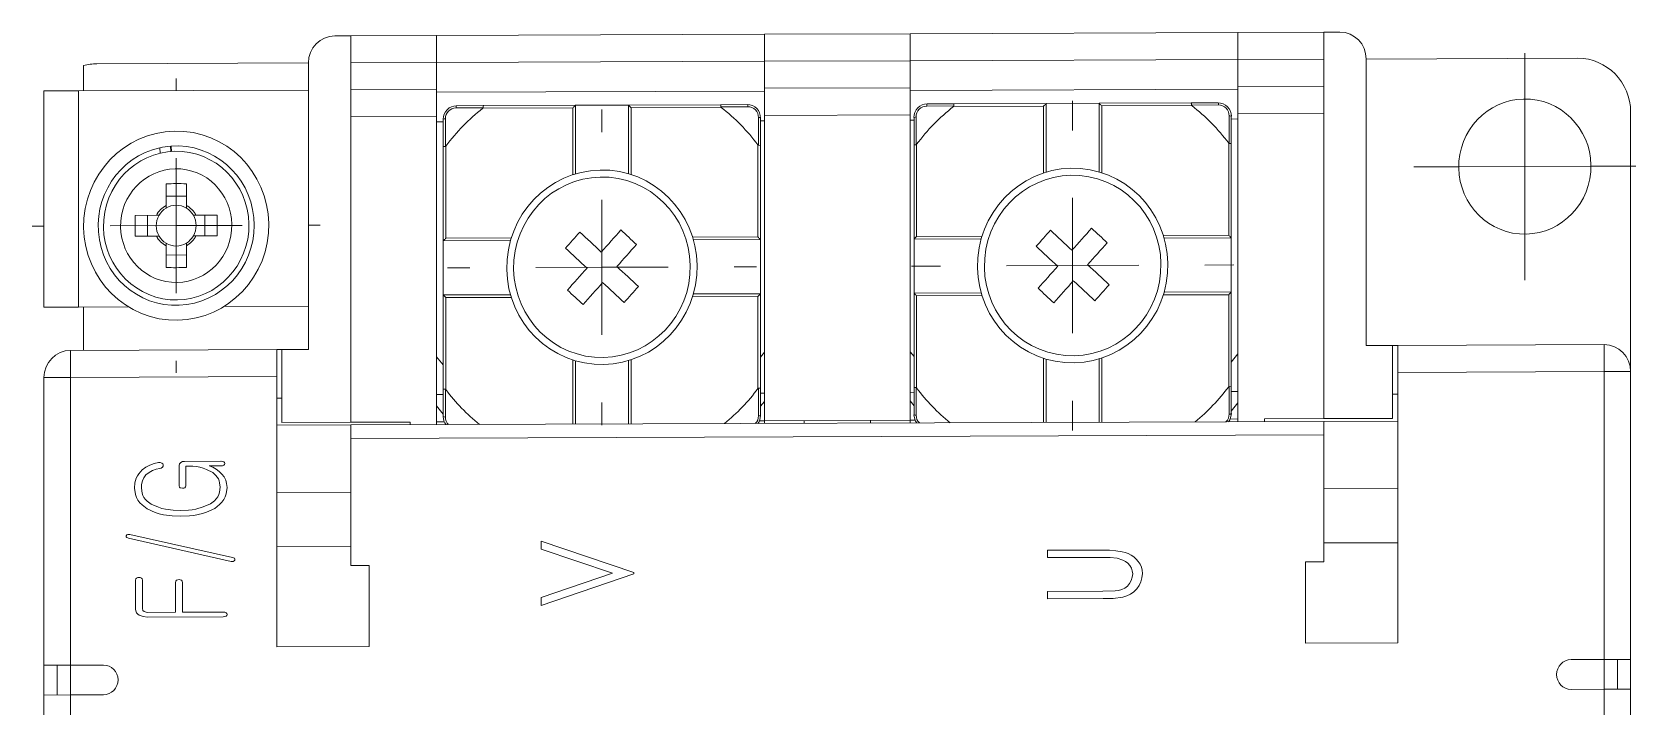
# Model space of a CAD drawing. Header units: millimetres. Extents: x 0 to 900, y 0 to 297.
# Drawn here: x 668.17 to 675.58, y 174.58 to 177.7 of the extents above; entities that cross this region are included whole.
import ezdxf

# ---------------------------------------------------------------- set-up
doc = ezdxf.new("R2010")
doc.units = ezdxf.units.MM
doc.layers.add('01치수_1', color=1, linetype='Continuous', lineweight=0)
doc.layers.add('net chữ_1', color=7, linetype='Continuous', lineweight=0)

# ---------------------------------------------------------------- blocks, each defined once
blk = doc.blocks.new('SW_CENTERMARKSYMBOL_0_031da989cf5778589e8aa0c9715222d1_a30f4891ac823481d4757268307c5a54')
at = {"layer": '01치수_1', "color": 1, "linetype": 'Continuous', "lineweight": 0}
for p, q in [((0, 2.5), (0, 4.2)), ((0, 0), (0, 2.5)), ((-2.5, 0), (-4.2, 0)), ((0, 0), (-2.5, 0)), ((0, 0), (0, -2.5)), ((0, 0), (2.5, 0)), ((2.5, 0), (4.2, 0)), ((0, -2.5), (0, -4.2))]:
    blk.add_line(p, q, dxfattribs=at)
blk = doc.blocks.new('SW_CENTERMARKSYMBOL_3_031da989cf5778589e8aa0c9715222d1_a30f4891ac823481d4757268307c5a54')
at = {"layer": '01치수_1', "color": 1, "linetype": 'Continuous', "lineweight": 0}
for p, q in [((0, 5), (0, 5.45)), ((0, 0), (0, 2.5)), ((-5, 0), (-5.45, 0)), ((0, 0), (-2.5, 0)), ((0, 0), (0, -2.5)), ((0, 0), (2.5, 0)), ((5, 0), (5.45, 0)), ((0, -5), (0, -5.45))]:
    blk.add_line(p, q, dxfattribs=at)
blk = doc.blocks.new('SW_CENTERMARKSYMBOL_4_031da989cf5778589e8aa0c9715222d1_a30f4891ac823481d4757268307c5a54')
at = {"layer": '01치수_1', "color": 1, "linetype": 'Continuous', "lineweight": 0}
for p, q in [((0, 5), (0, 6.1)), ((0, 0), (0, 2.5)), ((-5, 0), (-6.1, 0)), ((0, 0), (-2.5, 0)), ((0, 0), (0, -2.5)), ((0, 0), (2.5, 0)), ((5, 0), (6.1, 0)), ((0, -5), (0, -6.1))]:
    blk.add_line(p, q, dxfattribs=at)
blk = doc.blocks.new('SW_CENTERMARKSYMBOL_5_031da989cf5778589e8aa0c9715222d1_a30f4891ac823481d4757268307c5a54')
at = {"layer": '01치수_1', "color": 1, "linetype": 'Continuous', "lineweight": 0}
for p, q in [((0, 5), (0, 5.839)), ((0, 0), (0, 2.5)), ((-5, 0), (-5.839, 0)), ((0, 0), (-2.5, 0)), ((0, 0), (0, -2.5)), ((0, 0), (2.5, 0)), ((5, 0), (5.839, 0)), ((0, -5), (0, -5.839))]:
    blk.add_line(p, q, dxfattribs=at)
blk = doc.blocks.new('WYFS20T1M')
at = {"layer": 'net chữ_1', "color": 7, "linetype": 'Continuous', "lineweight": 0, "extrusion": (-0.209564, 0.017065, 0.977646)}
for p, q in [((-0.573, 22.759, -0.52), (-0.573, 23.858, -0.539)), ((0.405, 23.862, -0.33), (0.405, 22.762, -0.31)), ((57.117, 22.974, 11.842), (57.117, 24.074, 11.823)), ((58.095, 24.078, 12.033), (58.095, 22.978, 12.052)), ((0.405, 22.762, -0.31), (-0.573, 22.759, -0.52)), ((-0.573, 22.759, -0.52), (-0.573, 21.659, -0.501)), ((-0.084, 21.661, -0.396), (-0.084, 22.76, -0.415)), ((1.627, 22.767, -0.049), (0.405, 22.762, -0.31)), ((0.405, 22.762, -0.31), (0.405, 21.662, -0.291)), ((55.895, 22.97, 11.58), (57.117, 22.974, 11.842)), ((57.117, 22.974, 11.842), (58.095, 22.978, 12.052)), ((57.117, 21.875, 11.862), (57.117, 22.974, 11.842)), ((57.606, 22.976, 11.947), (57.606, 21.876, 11.966)), ((58.095, 22.978, 12.052), (58.095, 21.878, 12.071)), ((-0.573, 21.659, -0.501), (0.405, 21.662, -0.291)), ((-0.573, 11.01, -0.315), (-0.573, 21.659, -0.501)), ((1.627, 21.667, -0.029), (0.405, 21.662, -0.291)), ((0.405, 21.662, -0.291), (0.405, 11.014, -0.105)), ((55.895, 21.87, 11.6), (57.117, 21.875, 11.862)), ((58.095, 21.878, 12.071), (57.117, 21.875, 11.862)), ((57.117, 11.226, 12.047), (57.117, 21.875, 11.862)), ((58.095, 21.878, 12.071), (58.095, 11.23, 12.257)), ((8.032, 21.041, 1.354), (11.454, 21.054, 2.088)), ((8.032, 11.043, 1.529), (8.032, 21.041, 1.354)), ((11.454, 21.054, 2.088), (11.454, 18.054, 2.14)), ((49.49, 21.196, 10.239), (46.068, 21.183, 9.505)), ((46.068, 21.183, 9.505), (46.068, 18.184, 9.558)), ((49.49, 21.196, 10.239), (49.49, 11.198, 10.413)), ((36.284, 18.488, 7.455), (39.707, 19.668, 8.168)), ((39.707, 19.668, 8.168), (39.707, 19.375, 8.173)), ((51.468, 19.909, 10.685), (52.973, 19.915, 11.008)), ((54.27, 20.092, 11.282), (51.47, 20.082, 10.682)), ((52.973, 19.915, 11.008), (52.973, 18.808, 11.027)), ((53.227, 19.916, 11.062), (54.25, 19.919, 11.281)), ((53.227, 18.809, 11.081), (53.227, 19.916, 11.062)), ((54.452, 19.782, 11.327), (54.452, 18.725, 11.345)), ((54.706, 18.724, 11.4), (54.706, 19.8, 11.381)), ((18.942, 19.141, 3.726), (18.487, 19.128, 3.629)), ((18.926, 19.41, 3.718), (20.993, 19.418, 4.161)), ((20.993, 19.149, 4.166), (18.942, 19.141, 3.726)), ((20.993, 19.418, 4.161), (20.993, 19.149, 4.166)), ((39.707, 19.375, 8.173), (37.079, 18.469, 7.626)), ((36.284, 18.443, 7.456), (36.284, 18.488, 7.455)), ((39.707, 17.29, 8.21), (36.284, 18.443, 7.456)), ((37.079, 18.469, 7.626), (39.707, 17.583, 8.204)), ((11.454, 18.054, 2.14), (10.77, 18.052, 1.993)), ((10.77, 18.052, 1.993), (10.77, 13.352, 2.075)), ((18.942, 17.885, 3.748), (20.993, 17.893, 4.188)), ((20.993, 17.893, 4.188), (20.993, 17.624, 4.192)), ((46.068, 18.184, 9.558), (46.753, 18.186, 9.704)), ((46.753, 18.186, 9.704), (46.753, 13.487, 9.786)), ((51.125, 17.885, 10.647), (54.922, 17.037, 11.475)), ((54.975, 17.175, 11.484), (51.17, 18.035, 10.654)), ((8.032, 17.342, 1.419), (10.77, 17.352, 2.006)), ((20.993, 17.624, 4.192), (18.926, 17.616, 3.749)), ((39.707, 17.583, 8.204), (39.707, 17.29, 8.21)), ((46.753, 17.486, 9.716), (49.49, 17.497, 10.303)), ((49.49, 15.497, 10.338), (46.753, 15.487, 9.751)), ((10.77, 15.352, 2.041), (8.032, 15.342, 1.454)), ((52.847, 15.234, 11.062), (52.847, 14.505, 11.075)), ((53.1, 14.48, 11.13), (53.1, 15.238, 11.116)), ((51.549, 14.327, 10.8), (52.9, 14.332, 11.089)), ((51.981, 14.502, 10.889), (51.553, 14.5, 10.798)), ((10.77, 13.352, 2.075), (46.753, 13.487, 9.786)), ((10.77, 12.853, 2.084), (10.77, 13.352, 2.075)), ((46.753, 13.487, 9.786), (46.753, 12.987, 9.795)), ((10.77, 12.853, 2.084), (8.032, 12.842, 1.497)), ((10.77, 12.753, 2.086), (8.227, 12.743, 1.541)), ((8.227, 12.743, 1.541), (8.227, 10.043, 1.588)), ((46.753, 12.987, 9.795), (10.77, 12.853, 2.084)), ((12.97, 12.761, 2.557), (10.77, 12.753, 2.086)), ((10.77, 12.753, 2.086), (10.77, 1.454, 2.283)), ((12.97, 12.861, 2.556), (12.97, 12.761, 2.557)), ((13.947, 12.864, 2.765), (13.947, 1.466, 2.964)), ((14.24, 12.766, 2.83), (13.947, 12.764, 2.767)), ((14.192, 12.474, 2.824), (13.947, 12.171, 2.777)), ((14.192, 11.55, 2.841), (14.192, 12.565, 2.823)), ((14.27, 12.584, 2.839), (14.269, 11.558, 2.857)), ((19.081, 12.884, 3.865), (19.081, 10.542, 3.906)), ((21.036, 10.55, 4.325), (21.036, 12.891, 4.284)), ((25.849, 11.601, 5.338), (25.847, 12.628, 5.32)), ((26.072, 12.81, 5.365), (25.879, 12.809, 5.324)), ((25.925, 12.609, 5.337), (25.925, 11.593, 5.355)), ((26.072, 12.91, 5.363), (26.072, 12.81, 5.365)), ((31.45, 12.83, 6.518), (26.072, 12.81, 5.365)), ((26.072, 12.81, 5.365), (26.072, 1.512, 5.562)), ((27.539, 12.915, 5.678), (27.539, 12.815, 5.679)), ((29.983, 12.824, 6.203), (29.983, 12.924, 6.201)), ((31.45, 12.83, 6.518), (31.45, 12.93, 6.516)), ((31.645, 12.831, 6.559), (31.45, 12.83, 6.518)), ((31.45, 1.532, 6.715), (31.45, 12.83, 6.518)), ((31.597, 11.615, 6.57), (31.597, 12.63, 6.552)), ((31.675, 12.649, 6.569), (31.673, 11.623, 6.586)), ((36.486, 12.949, 7.595), (36.486, 10.607, 7.636)), ((38.441, 10.615, 8.055), (38.441, 12.956, 8.014)), ((43.254, 11.667, 9.068), (43.252, 12.693, 9.05)), ((43.284, 12.874, 9.053), (43.575, 12.875, 9.116)), ((43.33, 12.674, 9.067), (43.33, 11.659, 9.085)), ((43.575, 12.281, 9.126), (43.33, 12.583, 9.068)), ((43.575, 12.975, 9.114), (43.575, 1.577, 9.313)), ((44.552, 12.979, 9.324), (44.552, 12.879, 9.325)), ((44.552, 12.879, 9.325), (46.753, 12.887, 9.797)), ((46.753, 12.987, 9.795), (49.49, 12.997, 10.382)), ((46.753, 12.887, 9.797), (49.295, 12.897, 10.341)), ((46.753, 12.887, 9.797), (46.753, 1.589, 9.994)), ((49.295, 10.197, 10.389), (49.295, 12.897, 10.341)), ((26.072, 12.095, 5.378), (25.925, 12.276, 5.343)), ((31.597, 12.297, 6.558), (31.45, 12.115, 6.53)), ((49.295, 11.997, 10.357), (49.49, 11.998, 10.399)), ((8.032, 11.842, 1.515), (8.227, 11.843, 1.557)), ((13.947, 11.746, 2.785), (14.192, 11.747, 2.837)), ((14.192, 8.066, 2.901), (14.192, 11.55, 2.841)), ((14.269, 11.558, 2.857), (14.29, 11.573, 2.861)), ((14.29, 11.573, 2.861), (14.29, 8.166, 2.921)), ((25.828, 8.21, 5.393), (25.828, 11.616, 5.334)), ((25.828, 11.616, 5.334), (25.849, 11.601, 5.338)), ((25.925, 11.791, 5.351), (26.072, 11.792, 5.383)), ((25.925, 11.593, 5.355), (25.925, 8.11, 5.416)), ((31.45, 11.812, 6.535), (31.597, 11.812, 6.567)), ((31.597, 8.131, 6.631), (31.597, 11.615, 6.57)), ((31.673, 11.623, 6.586), (31.694, 11.638, 6.591)), ((31.694, 11.638, 6.591), (31.694, 8.232, 6.65)), ((43.232, 11.681, 9.063), (43.254, 11.667, 9.068)), ((43.232, 8.275, 9.123), (43.232, 11.681, 9.063)), ((43.33, 11.856, 9.081), (43.575, 11.857, 9.133)), ((43.33, 11.659, 9.085), (43.33, 8.175, 9.145)), ((0.405, 11.014, -0.105), (-0.573, 11.01, -0.315)), ((-0.573, 1.412, -0.147), (-0.573, 11.01, -0.315)), ((0.405, 11.014, -0.105), (8.032, 11.043, 1.529)), ((0.405, 11.014, -0.105), (0.405, 10.014, -0.088)), ((8.032, 11.043, 1.529), (8.032, 10.043, 1.546)), ((43.575, 10.464, 9.158), (43.33, 10.766, 9.1)), ((49.49, 11.198, 10.413), (57.117, 11.226, 12.047)), ((49.49, 10.198, 10.431), (49.49, 11.198, 10.413)), ((57.117, 11.226, 12.047), (58.095, 11.23, 12.257)), ((57.117, 11.226, 12.047), (57.117, 10.226, 12.065)), ((14.192, 10.657, 2.856), (13.947, 10.353, 2.809)), ((26.072, 10.277, 5.409), (25.925, 10.458, 5.375)), ((31.597, 10.479, 6.59), (31.45, 10.297, 6.562)), ((48.317, 10.193, 10.179), (49.295, 10.197, 10.389)), ((48.317, -0.405, 10.364), (48.317, 10.193, 10.179)), ((49.295, 10.197, 10.389), (49.49, 10.198, 10.431)), ((57.117, 10.226, 12.065), (49.49, 10.198, 10.431)), ((56.628, 10.225, 11.96), (56.628, 8.625, 11.988)), ((8.032, 10.043, 1.546), (0.405, 10.014, -0.088)), ((8.032, 10.043, 1.546), (8.227, 10.043, 1.588)), ((8.227, 10.043, 1.588), (9.205, 10.047, 1.798)), ((9.205, -0.551, 1.983), (9.205, 10.047, 1.798)), ((51.443, 8.605, 10.877), (48.317, 8.594, 10.207)), ((56.824, 8.625, 12.03), (54.969, 8.619, 11.632)), ((56.824, 8.625, 12.03), (58.095, 8.63, 12.302)), ((56.824, 0.627, 12.17), (56.824, 8.625, 12.03)), ((58.095, 8.63, 12.302), (58.095, 0.631, 12.442)), ((16.677, 8.075, 3.434), (14.192, 8.066, 2.901)), ((14.192, 8.066, 2.901), (14.192, 6.066, 2.936)), ((25.925, 8.11, 5.416), (23.44, 8.101, 4.883)), ((25.925, 6.11, 5.451), (25.925, 8.11, 5.416)), ((34.082, 8.14, 7.164), (31.597, 8.131, 6.631)), ((31.597, 8.131, 6.631), (31.597, 6.131, 6.666)), ((43.33, 8.175, 9.145), (40.845, 8.166, 8.613)), ((43.33, 6.175, 9.18), (43.33, 8.175, 9.145)), ((52.829, 7.156, 11.199), (52.829, 6.357, 11.213)), ((53.582, 6.36, 11.375), (53.582, 7.159, 11.361)), ((52.829, 6.698, 11.207), (53.582, 6.701, 11.369)), ((14.192, 6.066, 2.936), (16.677, 6.076, 3.469)), ((14.192, 2.583, 2.997), (14.192, 6.066, 2.936)), ((14.29, 5.967, 2.959), (14.29, 2.56, 3.018)), ((23.44, 6.101, 4.918), (25.925, 6.11, 5.451)), ((25.828, 2.604, 5.491), (25.828, 6.01, 5.431)), ((25.925, 6.11, 5.451), (25.925, 2.627, 5.511)), ((31.597, 6.131, 6.666), (34.082, 6.141, 7.198)), ((31.597, 2.648, 6.727), (31.597, 6.131, 6.666)), ((31.694, 6.032, 6.689), (31.694, 2.626, 6.748)), ((40.845, 6.166, 8.648), (43.33, 6.175, 9.18)), ((43.232, 2.669, 9.221), (43.232, 6.075, 9.161)), ((43.33, 6.175, 9.18), (43.33, 2.692, 9.241)), ((52.477, 5.995, 11.144), (51.695, 5.992, 10.976)), ((52.143, 5.223, 11.086), (52.143, 5.993, 11.073)), ((52.572, 5.995, 11.164), (52.477, 5.995, 11.144)), ((52.829, 6.357, 11.213), (52.829, 6.259, 11.215)), ((53.582, 6.262, 11.376), (53.582, 6.36, 11.375)), ((53.935, 6, 11.457), (53.84, 6, 11.436)), ((54.717, 6.003, 11.624), (53.935, 6, 11.457)), ((54.269, 6.001, 11.528), (54.269, 5.231, 11.541)), ((51.695, 5.222, 10.99), (52.477, 5.225, 11.157)), ((52.477, 5.225, 11.157), (52.572, 5.225, 11.178)), ((52.829, 4.963, 11.238), (52.829, 4.865, 11.239)), ((52.829, 4.865, 11.239), (52.829, 4.066, 11.253)), ((53.582, 4.868, 11.401), (53.582, 4.966, 11.399)), ((53.582, 4.068, 11.415), (53.582, 4.868, 11.401)), ((53.84, 5.23, 11.45), (53.935, 5.23, 11.47)), ((53.935, 5.23, 11.47), (54.717, 5.233, 11.638)), ((53.582, 4.527, 11.407), (52.829, 4.524, 11.245)), ((19.081, 3.627, 4.027), (19.081, 1.085, 4.071)), ((21.036, 1.093, 4.49), (21.036, 3.634, 4.446)), ((36.486, 3.692, 7.756), (36.486, 1.151, 7.801)), ((38.441, 1.158, 8.22), (38.441, 3.699, 8.176)), ((14.192, 1.567, 3.015), (14.192, 2.583, 2.997)), ((14.269, 2.575, 3.014), (14.27, 1.549, 3.032)), ((14.29, 2.56, 3.018), (14.269, 2.575, 3.014)), ((25.849, 2.618, 5.495), (25.828, 2.604, 5.491)), ((25.847, 1.592, 5.513), (25.849, 2.618, 5.495)), ((25.925, 2.627, 5.511), (25.925, 1.611, 5.529)), ((31.597, 1.632, 6.744), (31.597, 2.648, 6.727)), ((31.694, 2.626, 6.748), (31.673, 2.64, 6.743)), ((31.673, 2.64, 6.743), (31.675, 1.614, 6.762)), ((43.254, 2.683, 9.225), (43.232, 2.669, 9.221)), ((43.252, 1.657, 9.242), (43.254, 2.683, 9.225)), ((43.33, 2.692, 9.241), (43.33, 1.676, 9.259)), ((53.39, 2.67, 11.398), (53.376, 2.869, 11.391)), ((53.415, 2.671, 11.403), (53.401, 2.871, 11.397)), ((53.807, 2.73, 11.486), (53.793, 2.931, 11.48)), ((10.77, 1.454, 2.283), (13.947, 1.466, 2.964)), ((10.77, 0.454, 2.301), (10.77, 1.454, 2.283)), ((13.947, 1.466, 2.964), (13.947, 0.466, 2.982)), ((21.134, 1.193, 4.509), (24.465, 1.206, 5.223)), ((24.465, 1.206, 5.223), (24.451, 1.184, 5.221)), ((24.451, 1.184, 5.221), (25.455, 1.189, 5.436)), ((26.072, 1.512, 5.562), (31.45, 1.532, 6.715)), ((26.072, 0.512, 5.58), (26.072, 1.512, 5.562)), ((31.45, 1.532, 6.715), (31.45, 0.532, 6.732)), ((32.067, 1.214, 6.853), (33.071, 1.216, 7.068)), ((33.057, 1.238, 7.064), (36.388, 1.25, 7.778)), ((33.071, 1.216, 7.068), (33.057, 1.238, 7.064)), ((38.539, 1.258, 8.239), (41.87, 1.271, 8.953)), ((41.87, 1.271, 8.953), (41.856, 1.249, 8.95)), ((41.856, 1.249, 8.95), (42.859, 1.254, 9.165)), ((43.575, 1.577, 9.313), (46.753, 1.589, 9.994)), ((43.575, 0.577, 9.33), (43.575, 1.577, 9.313)), ((46.753, 1.589, 9.994), (46.753, 0.589, 10.011)), ((26.072, 0.612, 5.578), (13.947, 0.566, 2.98)), ((14.663, 1.149, 3.123), (15.666, 1.151, 3.338)), ((15.674, 1.073, 3.341), (14.681, 1.069, 3.128)), ((15.652, 1.173, 3.335), (18.983, 1.185, 4.048)), ((15.666, 1.151, 3.338), (15.652, 1.173, 3.335)), ((19.081, 1.085, 4.071), (15.674, 1.073, 3.341)), ((19.081, 1.085, 4.071), (21.036, 1.093, 4.49)), ((24.443, 1.105, 5.22), (21.036, 1.093, 4.49)), ((25.437, 1.109, 5.433), (24.443, 1.105, 5.22)), ((43.575, 0.677, 9.329), (31.45, 0.632, 6.73)), ((33.079, 1.138, 7.071), (32.086, 1.134, 6.858)), ((36.486, 1.151, 7.801), (33.079, 1.138, 7.071)), ((36.486, 1.151, 7.801), (38.441, 1.158, 8.22)), ((41.848, 1.171, 8.95), (38.441, 1.158, 8.22)), ((42.841, 1.174, 9.163), (41.848, 1.171, 8.95)), ((56.824, 0.627, 12.17), (48.317, 0.595, 10.347)), ((56.628, 0.626, 12.128), (56.628, -0.31, 12.144)), ((58.095, 0.631, 12.442), (56.824, 0.627, 12.17)), ((10.77, 0.454, 2.301), (13.947, 0.466, 2.982)), ((10.77, -0.545, 2.318), (10.77, 0.454, 2.301)), ((13.947, 0.466, 2.982), (13.947, -0.534, 2.999)), ((26.072, 0.512, 5.58), (31.45, 0.532, 6.732)), ((26.072, 0.512, 5.58), (26.072, -0.488, 5.597)), ((31.45, 0.532, 6.732), (31.45, -0.468, 6.75)), ((43.575, 0.577, 9.33), (46.753, 0.589, 10.011)), ((43.575, 0.577, 9.33), (43.575, -0.423, 9.348)), ((46.753, 0.589, 10.011), (46.753, -0.411, 10.029)), ((9.205, -0.551, 1.983), (1.383, -0.581, 0.307)), ((10.77, -0.545, 2.318), (13.947, -0.534, 2.999)), ((10.77, -1.545, 2.336), (10.77, -0.545, 2.318)), ((13.947, -0.534, 2.999), (13.947, -1.533, 3.016)), ((26.072, -0.488, 5.597), (31.45, -0.468, 6.75)), ((26.072, -1.488, 5.615), (26.072, -0.488, 5.597)), ((31.45, -0.468, 6.75), (31.45, -1.468, 6.767)), ((43.575, -0.423, 9.348), (46.753, -0.411, 10.029)), ((43.575, -1.423, 9.365), (43.575, -0.423, 9.348)), ((46.753, -0.411, 10.029), (46.753, -1.411, 10.046)), ((56.139, -0.376, 12.04), (48.317, -0.405, 10.364)), ((10.183, -1.547, 2.21), (10.77, -1.545, 2.336)), ((13.947, -1.533, 3.016), (10.77, -1.545, 2.336)), ((26.072, -1.488, 5.615), (13.947, -1.533, 3.016)), ((31.45, -1.468, 6.767), (26.072, -1.488, 5.615)), ((43.575, -1.423, 9.365), (31.45, -1.468, 6.767)), ((46.753, -1.411, 10.046), (43.575, -1.423, 9.365)), ((46.753, -1.411, 10.046), (47.339, -1.408, 10.172))]:
    blk.add_line(p, q, dxfattribs=at)
at = {"layer": 'net chữ_1', "color": 8, "linetype": 'Continuous', "lineweight": 0, "extrusion": (-0.209564, 0.017065, 0.977646)}
for p, q in [((18.983, 10.511, 3.886), (18.983, 12.883, 3.844)), ((21.134, 12.891, 4.305), (21.134, 10.52, 4.347)), ((36.388, 10.577, 7.615), (36.388, 12.948, 7.574)), ((38.539, 12.956, 8.035), (38.539, 10.585, 8.076)), ((14.29, 8.166, 2.921), (16.707, 8.175, 3.439)), ((23.41, 8.201, 4.875), (25.828, 8.21, 5.393)), ((31.694, 8.232, 6.65), (34.112, 8.241, 7.168)), ((40.815, 8.266, 8.605), (43.232, 8.275, 9.123)), ((16.707, 5.976, 3.477), (14.29, 5.967, 2.959)), ((25.828, 6.01, 5.431), (23.41, 6.001, 4.913)), ((34.112, 6.041, 7.207), (31.694, 6.032, 6.689)), ((43.232, 6.075, 9.161), (40.815, 6.066, 8.643)), ((18.983, 1.185, 4.048), (18.983, 3.657, 4.005)), ((21.134, 3.665, 4.466), (21.134, 1.193, 4.509)), ((36.388, 1.25, 7.778), (36.388, 3.722, 7.735)), ((38.539, 3.73, 8.196), (38.539, 1.258, 8.239)), ((13.947, 1.666, 2.961), (14.192, 1.667, 3.013)), ((25.925, 1.711, 5.527), (26.072, 1.711, 5.559)), ((31.45, 1.732, 6.711), (31.597, 1.732, 6.743)), ((43.33, 1.776, 9.257), (43.575, 1.777, 9.309)), ((13.947, -0.534, 2.999), (26.072, -0.488, 5.597)), ((31.45, -0.468, 6.75), (43.575, -0.423, 9.348))]:
    blk.add_line(p, q, dxfattribs=at)
at = {"layer": 'net chữ_1', "color": 7, "linetype": 'Continuous', "lineweight": 0, "extrusion": (-0.209564, 0.017065, 0.977646)}
for points in [[(-24.159, 50.697), (-24.13, 50.673), (-24.095, 50.666)], [(-24.095, 50.666), (-24.062, 50.68), (-24.039, 50.707)], [(-24.193, 50.806), (-24.183, 50.749), (-24.159, 50.697)], [(-24.039, 50.707), (-24.022, 50.762), (-24.021, 50.819)], [(-24.257, 53.654), (-24.256, 53.727), (-24.238, 53.798)], [(-24.386, 53.972), (-24.428, 53.819), (-24.431, 53.66)], [(-24.238, 53.798), (-24.197, 53.849), (-24.136, 53.871)], [(-24.175, 54.128), (-24.242, 54.114), (-24.302, 54.081), (-24.349, 54.031), (-24.386, 53.972)], [(-19.838, 16.289), (-19.995, 16.294), (-20.147, 16.316), (-20.291, 16.368), (-20.424, 16.45), (-20.541, 16.554), (-20.638, 16.674), (-20.712, 16.809), (-20.772, 16.952)], [(-20.566, 17.259), (-20.535, 17.136), (-20.494, 17.018), (-20.431, 16.909), (-20.346, 16.814), (-20.245, 16.737), (-20.131, 16.683), (-20.009, 16.656), (-19.883, 16.646)], [(-20.772, 16.952), (-20.843, 17.315), (-20.882, 17.683)], [(-19.094, 17.832), (-19.08, 17.594), (-19.077, 17.354), (-19.095, 17.114), (-19.116, 16.996), (-19.149, 16.881), (-19.194, 16.77), (-19.253, 16.664), (-19.324, 16.566), (-19.406, 16.478), (-19.501, 16.403), (-19.606, 16.346), (-19.72, 16.311), (-19.838, 16.289)], [(-19.883, 16.646), (-19.773, 16.675), (-19.67, 16.716), (-19.578, 16.78), (-19.502, 16.864), (-19.444, 16.96), (-19.402, 17.064), (-19.346, 17.283)], [(-23.046, 52.445), (-23.002, 52.459), (-22.972, 52.493)], [(-22.972, 52.493), (-22.955, 52.538), (-22.954, 52.584)], [(-22.954, 52.584), (-22.963, 52.631), (-22.987, 52.672)], [(-22.987, 52.672), (-23.023, 52.697), (-23.067, 52.703)], [(-23.082, 53.959), (-23.04, 53.974), (-23.01, 54.007)], [(-23.01, 54.007), (-22.995, 54.051), (-22.993, 54.097)], [(-22.993, 54.097), (-23.002, 54.144), (-23.025, 54.187)], [(-23.025, 54.187), (-23.06, 54.212), (-23.102, 54.218)], [(-19.346, 17.283), (-19.346, 17.555), (-19.363, 17.827)], [(-22.068, 50.542), (-22.03, 50.542), (-22, 50.564), (-21.975, 50.637)], [(-22.129, 50.67), (-22.123, 50.592), (-22.102, 50.56), (-22.068, 50.542)], [(-21.438, 54.578), (-21.444, 54.655), (-21.465, 54.687), (-21.499, 54.705)], [(-21.499, 54.705), (-21.533, 54.706), (-21.56, 54.686), (-21.58, 54.621)], [(-20.221, 51.458), (-20.064, 51.282), (-19.973, 51.205), (-19.873, 51.143), (-19.764, 51.099), (-19.649, 51.074), (-19.411, 51.056)], [(-20.614, 52.712), (-20.573, 52.38), (-20.543, 52.217), (-20.502, 52.057), (-20.448, 51.902), (-20.38, 51.752), (-20.221, 51.458)], [(-20.072, 51.63), (-20.2, 51.892), (-20.304, 52.161), (-20.341, 52.299), (-20.366, 52.441), (-20.399, 52.73)], [(-20.437, 54.004), (-20.55, 53.694), (-20.588, 53.534), (-20.611, 53.371), (-20.625, 53.042), (-20.614, 52.712)], [(-20.399, 52.73), (-20.413, 53.019), (-20.403, 53.305), (-20.382, 53.445), (-20.349, 53.584), (-20.263, 53.86)], [(-19.717, 54.543), (-19.946, 54.491), (-20.053, 54.443), (-20.151, 54.376), (-20.237, 54.295), (-20.31, 54.204), (-20.437, 54.004)], [(-19.424, 51.315), (-19.612, 51.323), (-19.704, 51.344), (-19.792, 51.38), (-19.871, 51.43), (-19.943, 51.491), (-20.072, 51.63)], [(-20.263, 53.86), (-20.159, 54.022), (-20.101, 54.095), (-20.035, 54.156), (-19.96, 54.204), (-19.875, 54.239), (-19.691, 54.285)], [(-19.411, 51.056), (-19.275, 51.085), (-19.148, 51.129), (-19.037, 51.203), (-18.936, 51.296)], [(-18.905, 51.638), (-19.009, 51.513), (-19.126, 51.41), (-19.193, 51.374), (-19.267, 51.349), (-19.424, 51.315)], [(-19.575, 52.734), (-19.568, 52.688), (-19.551, 52.647), (-19.517, 52.618), (-19.473, 52.612)], [(-19.498, 52.87), (-19.54, 52.856), (-19.567, 52.821), (-19.575, 52.734)], [(-19.196, 54.153), (-19.097, 54.041), (-19.013, 53.922), (-18.954, 53.788), (-18.914, 53.646)], [(-19.691, 54.285), (-19.558, 54.284), (-19.429, 54.267), (-19.309, 54.22), (-19.196, 54.153)], [(-19.018, 54.311), (-19.177, 54.422), (-19.259, 54.469), (-19.344, 54.506), (-19.432, 54.529), (-19.525, 54.541), (-19.717, 54.543)], [(-18.603, 51.247), (-18.574, 51.223), (-18.538, 51.216)], [(-18.538, 51.216), (-18.505, 51.229), (-18.483, 51.256)], [(-18.483, 51.256), (-18.465, 51.309), (-18.464, 51.365)], [(-18.637, 51.354), (-18.627, 51.298), (-18.603, 51.247)], [(-18.936, 51.296), (-18.847, 51.408), (-18.769, 51.525), (-18.714, 51.654), (-18.673, 51.79)], [(-18.746, 52.673), (-18.733, 52.405), (-18.735, 52.272), (-18.746, 52.142), (-18.771, 52.013), (-18.809, 51.887), (-18.905, 51.638)], [(-18.579, 52.741), (-18.595, 52.815), (-18.634, 52.88)], [(-18.634, 52.88), (-18.681, 52.922), (-18.742, 52.933)], [(-18.857, 53.553), (-18.819, 53.535), (-18.777, 53.537)], [(-18.777, 53.537), (-18.736, 53.553), (-18.709, 53.588)], [(-18.914, 53.646), (-18.896, 53.593), (-18.857, 53.553)], [(-18.709, 53.588), (-18.697, 53.65), (-18.703, 53.711)], [(-18.703, 53.711), (-18.754, 53.877), (-18.819, 54.034), (-18.91, 54.177), (-19.018, 54.311)], [(-13.676, 13.425), (-13.837, 13.437), (-13.916, 13.461), (-13.984, 13.506)], [(-14.962, 25.258), (-14.897, 25.306), (-14.827, 25.345), (-14.672, 25.384)], [(-15.153, 31.164), (-15.315, 31.175), (-15.393, 31.2), (-15.461, 31.245)], [(-16.44, 42.996), (-16.374, 43.045), (-16.305, 43.084), (-16.149, 43.123)], [(-12.678, 13.587), (-12.67, 13.531), (-12.667, 13.515), (-12.663, 13.51)], [(-13.659, 25.468), (-13.662, 25.462), (-13.663, 25.446), (-13.661, 25.39)], [(-14.156, 31.326), (-14.148, 31.27), (-14.144, 31.254), (-14.141, 31.248)], [(-15.137, 43.207), (-15.139, 43.201), (-15.14, 43.185), (-15.139, 43.128)], [(-9.292, 18.429), (-9.371, 18.49), (-9.45, 18.551), (-9.529, 18.612), (-9.608, 18.673), (-9.688, 18.734), (-9.767, 18.795), (-9.846, 18.856), (-9.925, 18.917)], [(-9.925, 18.917), (-9.842, 19.025), (-9.759, 19.133), (-9.675, 19.242), (-9.591, 19.35), (-9.507, 19.46), (-9.423, 19.569), (-9.338, 19.679), (-9.254, 19.789)], [(-9.254, 19.789), (-9.364, 19.873), (-9.473, 19.958), (-9.583, 20.042), (-9.692, 20.126), (-9.801, 20.21), (-9.909, 20.294), (-10.017, 20.377), (-10.125, 20.46)], [(-10.125, 20.46), (-10.064, 20.539), (-10.003, 20.618), (-9.942, 20.698), (-9.881, 20.777), (-9.82, 20.856), (-9.759, 20.935), (-9.698, 21.015), (-9.637, 21.094)], [(-10.769, 36.167), (-10.848, 36.228), (-10.927, 36.29), (-11.007, 36.351), (-11.086, 36.412), (-11.165, 36.473), (-11.244, 36.534), (-11.324, 36.595), (-11.403, 36.656)], [(-11.403, 36.656), (-11.32, 36.764), (-11.236, 36.872), (-11.153, 36.98), (-11.069, 37.089), (-10.985, 37.198), (-10.9, 37.308), (-10.816, 37.417), (-10.731, 37.527)], [(-10.731, 37.527), (-10.841, 37.612), (-10.951, 37.696), (-11.06, 37.781), (-11.169, 37.865), (-11.278, 37.949), (-11.387, 38.032), (-11.495, 38.116), (-11.603, 38.199)], [(-11.603, 38.199), (-11.542, 38.278), (-11.481, 38.357), (-11.419, 38.436), (-11.358, 38.515), (-11.297, 38.595), (-11.236, 38.674), (-11.175, 38.753), (-11.114, 38.832)], [(-9.299, 13.89), (-9.278, 13.872), (-9.258, 13.855), (-9.239, 13.84), (-9.223, 13.826), (-9.21, 13.814), (-9.2, 13.806), (-9.193, 13.801), (-9.191, 13.799)], [(-8.62, 19.3), (-8.705, 19.19), (-8.789, 19.081), (-8.874, 18.971), (-8.958, 18.862), (-9.042, 18.753), (-9.125, 18.645), (-9.209, 18.537), (-9.292, 18.429)], [(-9.637, 21.094), (-9.529, 21.011), (-9.421, 20.927), (-9.312, 20.844), (-9.204, 20.76), (-9.094, 20.676), (-8.985, 20.591), (-8.875, 20.507), (-8.765, 20.422)], [(-10.187, 25.757), (-10.189, 25.755), (-10.194, 25.749), (-10.203, 25.739), (-10.214, 25.726), (-10.228, 25.71), (-10.244, 25.691), (-10.261, 25.671), (-10.279, 25.65)], [(-10.777, 31.629), (-10.756, 31.611), (-10.735, 31.594), (-10.717, 31.578), (-10.7, 31.564), (-10.687, 31.553), (-10.677, 31.544), (-10.671, 31.539), (-10.669, 31.537)], [(-10.098, 37.039), (-10.182, 36.929), (-10.267, 36.819), (-10.351, 36.71), (-10.435, 36.601), (-10.519, 36.492), (-10.603, 36.383), (-10.686, 36.275), (-10.769, 36.167)], [(-11.114, 38.832), (-11.007, 38.749), (-10.898, 38.666), (-10.79, 38.582), (-10.681, 38.498), (-10.572, 38.414), (-10.462, 38.33), (-10.353, 38.245), (-10.243, 38.161)], [(-11.665, 43.496), (-11.667, 43.494), (-11.672, 43.488), (-11.68, 43.478), (-11.692, 43.464), (-11.705, 43.448), (-11.721, 43.429), (-11.738, 43.409), (-11.756, 43.388)], [(-9.226, 36.367), (-9.334, 36.45), (-9.442, 36.534), (-9.551, 36.617), (-9.66, 36.701), (-9.769, 36.785), (-9.878, 36.87), (-9.988, 36.954), (-10.098, 37.039)], [(-10.243, 38.161), (-10.158, 38.271), (-10.074, 38.38), (-9.99, 38.49), (-9.905, 38.599), (-9.821, 38.708), (-9.738, 38.816), (-9.655, 38.924), (-9.572, 39.032)], [(-7.749, 18.629), (-7.857, 18.712), (-7.965, 18.795), (-8.073, 18.879), (-8.182, 18.963), (-8.291, 19.047), (-8.401, 19.131), (-8.51, 19.216), (-8.62, 19.3)], [(-8.765, 20.422), (-8.681, 20.532), (-8.596, 20.642), (-8.512, 20.751), (-8.428, 20.86), (-8.344, 20.969), (-8.26, 21.078), (-8.177, 21.186), (-8.094, 21.294)], [(-9.609, 37.672), (-9.499, 37.588), (-9.39, 37.503), (-9.28, 37.419), (-9.171, 37.335), (-9.062, 37.251), (-8.954, 37.167), (-8.846, 37.084), (-8.738, 37.001)], [(-8.938, 38.544), (-9.021, 38.436), (-9.104, 38.328), (-9.188, 38.219), (-9.272, 38.111), (-9.356, 38.001), (-9.44, 37.892), (-9.525, 37.782), (-9.609, 37.672)], [(-7.107, 14.073), (-7.125, 14.052), (-7.142, 14.032), (-7.158, 14.013), (-7.171, 13.997), (-7.183, 13.983), (-7.191, 13.973), (-7.196, 13.967), (-7.198, 13.965)], [(-7.26, 19.262), (-7.321, 19.183), (-7.383, 19.104), (-7.444, 19.025), (-7.505, 18.946), (-7.566, 18.866), (-7.627, 18.787), (-7.688, 18.708), (-7.749, 18.629)], [(-8.132, 19.934), (-8.022, 19.849), (-7.912, 19.765), (-7.803, 19.68), (-7.694, 19.596), (-7.585, 19.512), (-7.476, 19.429), (-7.368, 19.345), (-7.26, 19.262)], [(-7.46, 20.805), (-7.543, 20.697), (-7.627, 20.589), (-7.71, 20.481), (-7.794, 20.372), (-7.878, 20.263), (-7.963, 20.153), (-8.047, 20.044), (-8.132, 19.934)], [(-8.094, 21.294), (-8.015, 21.233), (-7.936, 21.171), (-7.856, 21.11), (-7.777, 21.049), (-7.698, 20.988), (-7.619, 20.927), (-7.539, 20.866), (-7.46, 20.805)], [(-8.194, 25.924), (-8.193, 25.922), (-8.188, 25.918), (-8.18, 25.911), (-8.169, 25.902), (-8.156, 25.891), (-8.14, 25.878), (-8.123, 25.863), (-8.105, 25.848), (-8.086, 25.832)], [(-8.584, 31.811), (-8.602, 31.79), (-8.619, 31.77), (-8.635, 31.751), (-8.649, 31.735), (-8.66, 31.722), (-8.669, 31.712), (-8.674, 31.706), (-8.676, 31.703)], [(-8.738, 37.001), (-8.799, 36.922), (-8.86, 36.843), (-8.921, 36.763), (-8.982, 36.684), (-9.043, 36.605), (-9.104, 36.526), (-9.165, 36.446), (-9.226, 36.367)], [(-9.572, 39.032), (-9.492, 38.971), (-9.413, 38.91), (-9.334, 38.849), (-9.255, 38.788), (-9.175, 38.727), (-9.096, 38.666), (-9.017, 38.605), (-8.938, 38.544)], [(-9.672, 43.662), (-9.67, 43.661), (-9.665, 43.657), (-9.657, 43.65), (-9.647, 43.641), (-9.633, 43.629), (-9.618, 43.616), (-9.601, 43.602), (-9.583, 43.587), (-9.564, 43.571)], [(-3.725, 14.333), (-3.723, 14.276), (-3.724, 14.26), (-3.726, 14.254)], [(-4.722, 26.213), (-4.719, 26.207), (-4.715, 26.191), (-4.708, 26.135)], [(-5.202, 32.071), (-5.2, 32.015), (-5.201, 31.999), (-5.204, 31.993)], [(-6.2, 43.951), (-6.197, 43.946), (-6.193, 43.93), (-6.185, 43.874)], [(-2.257, 14.878), (-2.259, 14.781), (-2.278, 14.685), (-2.318, 14.595), (-2.374, 14.514), (-2.444, 14.445), (-2.527, 14.391), (-2.618, 14.358), (-2.714, 14.338)], [(-2.702, 14.42), (-2.625, 14.436), (-2.552, 14.462), (-2.486, 14.505), (-2.429, 14.561), (-2.384, 14.626), (-2.352, 14.699), (-2.337, 14.775), (-2.335, 14.853)], [(-2.904, 21.447), (-2.883, 21.429), (-2.863, 21.412), (-2.844, 21.396), (-2.828, 21.383), (-2.815, 21.371), (-2.805, 21.363), (-2.799, 21.358), (-2.797, 21.356)], [(-3.71, 26.297), (-3.612, 26.295), (-3.517, 26.276), (-3.426, 26.236), (-3.346, 26.18), (-3.277, 26.11), (-3.223, 26.027), (-3.19, 25.936), (-3.17, 25.84)], [(-3.251, 25.852), (-3.267, 25.929), (-3.294, 26.002), (-3.337, 26.068), (-3.393, 26.125), (-3.458, 26.17), (-3.53, 26.202), (-3.607, 26.217), (-3.685, 26.219)], [(-3.734, 32.617), (-3.737, 32.519), (-3.756, 32.424), (-3.795, 32.333), (-3.851, 32.253), (-3.922, 32.184), (-4.004, 32.13), (-4.095, 32.097), (-4.191, 32.077)], [(-4.179, 32.158), (-4.103, 32.174), (-4.03, 32.201), (-3.963, 32.244), (-3.907, 32.3), (-3.862, 32.365), (-3.83, 32.437), (-3.815, 32.514), (-3.813, 32.592)], [(-3.896, 33.615), (-3.84, 33.622), (-3.824, 33.626), (-3.819, 33.629)], [(-4.199, 36.993), (-4.182, 37.014), (-4.164, 37.035), (-4.149, 37.053), (-4.135, 37.07), (-4.123, 37.083), (-4.115, 37.093), (-4.11, 37.099), (-4.108, 37.101)], [(-4.382, 39.186), (-4.361, 39.168), (-4.341, 39.151), (-4.322, 39.135), (-4.306, 39.121), (-4.292, 39.11), (-4.282, 39.101), (-4.276, 39.096), (-4.274, 39.094)], [(-4.642, 42.568), (-4.585, 42.57), (-4.569, 42.569), (-4.563, 42.566)], [(-5.187, 44.036), (-5.09, 44.033), (-4.994, 44.014), (-4.904, 43.975), (-4.823, 43.919), (-4.754, 43.848), (-4.701, 43.766), (-4.667, 43.675), (-4.648, 43.579)], [(-4.729, 43.591), (-4.745, 43.667), (-4.772, 43.74), (-4.815, 43.807), (-4.87, 43.863), (-4.935, 43.908), (-5.008, 43.94), (-5.084, 43.955), (-5.162, 43.957)], [(-2.419, 15.876), (-2.363, 15.884), (-2.347, 15.887), (-2.341, 15.891)], [(-2.722, 19.255), (-2.704, 19.276), (-2.687, 19.296), (-2.671, 19.315), (-2.657, 19.331), (-2.646, 19.344), (-2.637, 19.354), (-2.632, 19.361), (-2.63, 19.363)], [(-3.164, 24.829), (-3.108, 24.831), (-3.092, 24.83), (-3.086, 24.828)]]:
    blk.add_lwpolyline(points, dxfattribs=at)
at = {"layer": 'net chữ_1', "color": 8, "linetype": 'Continuous', "lineweight": 0, "extrusion": (-0.209564, 0.017065, 0.977646)}
for points in [[(-13.992, 13.603), (-13.929, 13.554), (-13.857, 13.52), (-13.779, 13.506), (-13.701, 13.504)], [(-14.684, 25.303), (-14.76, 25.286), (-14.835, 25.26), (-14.902, 25.217), (-14.954, 25.157)], [(-15.469, 31.341), (-15.407, 31.292), (-15.334, 31.259), (-15.257, 31.244), (-15.178, 31.242)], [(-16.161, 43.041), (-16.238, 43.025), (-16.312, 42.998), (-16.38, 42.955), (-16.431, 42.895)]]:
    blk.add_lwpolyline(points, dxfattribs=at)
at = {"layer": 'net chữ_1', "color": 7, "linetype": 'Continuous', "lineweight": 0, "extrusion": (-0.209564, 0.017065, 0.977646)}
for centre, radius in [((-8.693, 19.861), 3.6), ((-10.17, 37.6), 3.6), ((-8.693, 19.861), 3.339), ((-10.17, 37.6), 3.339), ((-9.912, 53.777), 3.5), ((-9.912, 53.777), 2.75), ((-9.912, 53.777), 2.103), ((-3.686, 3.119), 2.5)]:
    blk.add_circle(centre, radius, dxfattribs=at)
for centre, radius, start, end in [((-22.276, -0.185), 0.55, 94.76132, 184.76132), ((-26.882, 55.123), 0.55, 184.76132, 274.76132), ((-22.276, -0.185), 0.55, 4.76132, 94.76132), ((-26.882, 55.123), 0.55, 274.76132, 4.76132), ((-13.587, 13.497), 0.114, 176.60431, 219.00544), ((-8.693, 19.861), 7.424, 223.38999, 237.38611), ((-8.693, 19.861), 7.424, 132.13653, 146.13265), ((-14.573, 25.328), 0.114, 150.51716, 192.91844), ((-15.065, 31.236), 0.114, 176.6042, 219.00547), ((-10.17, 37.6), 7.424, 223.38999, 237.38611), ((-10.17, 37.6), 7.424, 132.13653, 146.13265), ((-16.05, 43.067), 0.114, 150.51719, 192.91833), ((-11.011, -0.501), 1, 274.76132, 4.76132), ((-15.825, 57.298), 1, 4.76132, 94.76132), ((-9.912, 53.777), 2.95, 16.79682, 8.42923), ((-4.117, 54.26), 7.371, 181.7673, 187.75534), ((-10.395, 59.571), 7.369, 271.76664, 277.756), ((-9.912, 53.777), 0.754, 244.05672, 305.46591), ((-9.912, 53.777), 0.839, 212.0617, 247.46093), ((-9.912, 53.777), 0.754, 215.46591, 244.05672), ((-9.912, 53.777), 0.754, 154.05672, 215.46591), ((-9.912, 53.777), 0.839, 122.0617, 157.46093), ((-9.912, 53.777), 0.754, 125.46591, 154.05672), ((-9.912, 53.777), 0.754, 64.05672, 125.46591), ((-9.43, 47.983), 7.37, 91.76682, 97.75581), ((-9.912, 53.777), 0.839, 302.0617, 337.46093), ((-9.912, 53.777), 0.754, 305.46591, 334.05672), ((-9.912, 53.777), 0.754, 334.05672, 35.46591), ((-9.912, 53.777), 0.754, 35.46591, 64.05672), ((-9.912, 53.777), 0.839, 32.0617, 67.46093), ((-15.704, 53.295), 7.368, 1.76594, 7.75669), ((-8.693, 19.861), 7.424, 312.13653, 327.38611), ((-8.693, 19.861), 7.424, 42.13653, 57.38611), ((-10.17, 37.6), 7.424, 312.13653, 327.38611), ((-10.17, 37.6), 7.424, 42.13653, 57.38611), ((-9.912, 53.777), 2.95, 8.92263, 16.79682), ((-1.527, 1.292), 2, 274.76132, 4.76132), ((-2.813, 14.394), 0.114, 330.50738, 12.92814), ((-3.226, 25.741), 0.114, 60.51096, 102.92641), ((-3.798, 26.225), 0.114, 356.59438, 39.01529), ((-4.29, 32.133), 0.114, 330.50735, 12.92825), ((-3.806, 32.705), 0.114, 266.59622, 309.01167), ((-4.703, 43.48), 0.114, 60.5099, 102.92748), ((-5.276, 43.964), 0.114, 356.59449, 39.01525), ((-2.329, 14.967), 0.114, 266.59516, 309.01274), ((-0.281, 10.427), 1, 274.76132, 4.76132), ((-3.435, 48.296), 1, 4.76132, 94.76132), ((-6.175, 57.099), 2, 4.76132, 19.23883)]:
    blk.add_arc(centre, radius, start, end, dxfattribs=at)
at = {"extrusion": (-0.209564, 0.017065, 0.977646), "rotation": 4.761317172403236}
for name, p in [('SW_CENTERMARKSYMBOL_4_031da989cf5778589e8aa0c9715222d1_a30f4891ac823481d4757268307c5a54', (-8.693, 19.861)), ('SW_CENTERMARKSYMBOL_5_031da989cf5778589e8aa0c9715222d1_a30f4891ac823481d4757268307c5a54', (-10.17, 37.6)), ('SW_CENTERMARKSYMBOL_3_031da989cf5778589e8aa0c9715222d1_a30f4891ac823481d4757268307c5a54', (-9.912, 53.777)), ('SW_CENTERMARKSYMBOL_0_031da989cf5778589e8aa0c9715222d1_a30f4891ac823481d4757268307c5a54', (-3.686, 3.119))]:
    blk.add_blockref(name, p, dxfattribs=at)

msp = doc.modelspace()

# ---------------------------------------------------------------- block references
at = {"xscale": 0.125, "yscale": 0.125, "zscale": 0.125, "rotation": 180}
msp.add_blockref('WYFS20T1M', (675.48361052, 177.50845531, -1.45161706), dxfattribs=at)

doc.saveas('drawing.dxf')
